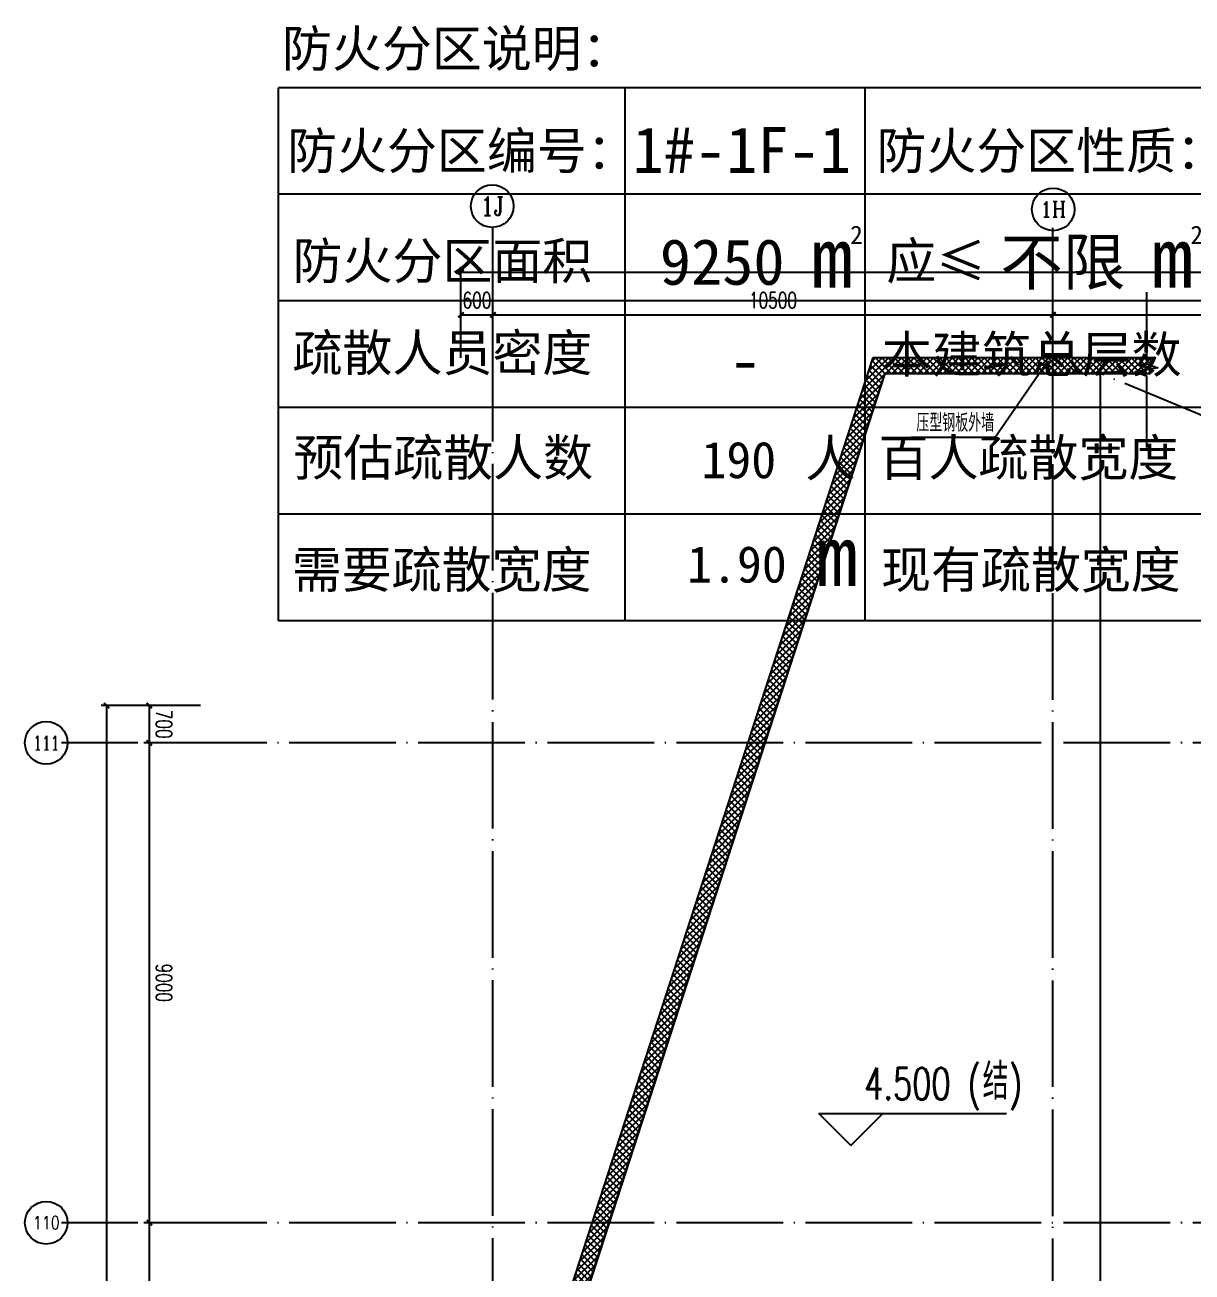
# Model space of a CAD drawing. Extents: x -821772 to -21949, y 506164 to 1049594.
# Drawn here: x -262730 to -240847, y 821895 to 845285 of the extents above; entities that cross this region are included whole.
import ezdxf
from ezdxf.enums import TextEntityAlignment as Align
from ezdxf.xclip import XClip

# ---------------------------------------------------------------- set-up
doc = ezdxf.new("R2010")
doc.units = 0
doc.header["$LTSCALE"] = 1000
doc.header["$MEASUREMENT"] = 0
doc.header["$XCLIPFRAME"] = 2
doc.linetypes.add('10平面20250807_t3$0$DOTE', pattern=[2.42, 2, -0.2, 0.02, -0.2])
doc.layers.get('Defpoints').update_dxf_attribs({"color": 210})
for name, color, linetype in [('10平面20250807_t3$0$A-AXIS-D', 8, 'Continuous'), ('10平面20250807_t3$0$A-AXIS-DOTE', 8, '10平面20250807_t3$0$DOTE'), ('10平面20250807_t3$0$A-SFCE', 8, 'Continuous'), ('10平面20250807_t3$0$A1$0$ICONS', 3, 'Continuous'), ('10平面20250807_t3$0$AS-WALL', 8, 'Continuous'), ('10平面20250807_t3$0$PUB_HATCH', 8, 'Continuous'), ('10平面20250807_t3$0$PUB_TEXT', 8, 'Continuous'), ('10平面20250807_t3$0$建-标高', 8, 'Continuous'), ('SPACE', 7, 'Continuous')]:
    doc.layers.add(name, color=color, linetype=linetype)
doc.styles.add('10平面20250807_t3$0$_TCH_AXIS', font='COMPLEX', dxfattribs={"bigfont": 'GBCBIG'})
doc.styles.add('10平面20250807_t3$0$_TCH_DIM', font='SIMPLEX', dxfattribs={"bigfont": 'GBCBIG'})
doc.styles.add('10平面20250807_t3$0$_TCH_DIM_T3', font='SIMPLEX', dxfattribs={"width": 0.705882, "bigfont": 'GBCBIG'})
doc.styles.add('10平面20250807_t3$0$A-STANDARD', font='SIMPLEX', dxfattribs={"bigfont": 'GBCBIG'})
doc.styles.add('分区$0$黑体', font='')
doc.styles.get('分区$0$黑体').set_extended_font_data('SimHei')
doc.dimstyles.new('10平面20250807_t3$0$_TCH_ARCH&&100', dxfattribs={"dimtxt": 297.5, "dimasz": 100, "dimexe": 100, "dimexo": 100, "dimgap": 126.25, "dimtad": 1, "dimdec": 0, "dimzin": 0, "dimdsep": 46, "dimtxsty": '10平面20250807_t3$0$_TCH_DIM_T3', "dimblk": '10平面20250807_t3$0$_ArchTick', "dimcen": 0.09, "dimclrt": 7, "dimazin": 2, "dimtfac": 1, "dimtdec": 0, "dimtix": 1, "dimtmove": 2, "dimatfit": 3, "dimfxl": 0, "dimtolj": 1, "dimtzin": 0, "dimarcsym": 0})
pattern_1 = [(45, (60, 0), (-60.000061, 60.000061), []), (135, (60, 0), (-60.000061, -60.000061), [])]

# ---------------------------------------------------------------- blocks, each defined once
blk = doc.blocks.new('121342115423wertwert')
for p, q in [((2764085, 1921579), (2764085, 1931579)), ((2770585, 1921579), (2770585, 1931579)), ((2775085, 1921579), (2775085, 1931579)), ((2781585, 1931579), (2781585, 1921579)), ((2785585, 1931579), (2785585, 1921579))]:
    blk.add_line(p, q)
for points in [[(2785585, 1931579), (2764085, 1931579)], [(2785585, 1929579), (2764085, 1929579)], [(2785585, 1927579), (2764085, 1927579)], [(2785585, 1925579), (2764085, 1925579)], [(2785585, 1923579), (2764085, 1923579)], [(2785585, 1921579), (2764085, 1921579)]]:
    blk.add_lwpolyline(points)
at = {"style": '分区$0$黑体'}
for s, height, p in [('防火分区说明：', 686.6, (2764153, 1931970)), ('防火分区编号：', 686.6, (2764248, 1930053)), ('防火分区性质：', 686.6, (2775298, 1930053)), ('2', 344, (2774808, 1928647)), ('2', 344, (2781186, 1928647)), ('防火分区面积', 686.6, (2764350, 1927988)), ('m', 1144, (2774075, 1927827)), ('应≤', 686.6, (2775484, 1927988)), ('m', 1144, (2780452, 1927827)), ('疏散人员密度', 686.6, (2764350, 1926264)), ('本建筑总层数', 686.6, (2775400, 1926234)), ('层', 687, (2784454, 1926176)), ('预估疏散人数', 686.6, (2764366, 1924299)), ('人', 687, (2773967, 1924284)), ('百人疏散宽度', 686.6, (2775339, 1924299)), ('m', 1144, (2784513, 1924241)), ('m', 1144, (2774164, 1922234)), ('需要疏散宽度', 686.6, (2764336, 1922197)), ('现有疏散宽度', 686.6, (2775384, 1922197)), ('m', 1144, (2784513, 1922149))]:
    blk.add_text(s, height=height, dxfattribs=at).set_placement(p)
at = {"layer": 'SPACE', "color": 4, "style": '分区$0$黑体'}
blk.add_text('1.0', height=686.6, dxfattribs=at).set_placement((2782528, 1924165))
blk = doc.blocks.new('10平面20250807_t3$0$_ArchTick')
at = {"color": 0, "linetype": 'ByBlock', "const_width": 0.4}
blk.add_lwpolyline([(-0.5, -0.5), (0.5, 0.5)], dxfattribs=at)
blk = doc.blocks.new('*D9887')
at = {"layer": '10平面20250807_t3$0$A-AXIS-D', "color": 0, "lineweight": -2}
for p, q in [((-38704, 18000), (-39762, 18000)), ((-39662, 18000), (-39662, 9000)), ((-38704, 9000), (-39762, 9000))]:
    blk.add_line(p, q, dxfattribs=at)
at = {"layer": 'Defpoints', "color": 0}
for p in [(-38604, 18000), (-39662, 9000), (-38604, 9000)]:
    blk.add_point(p, dxfattribs=at)
at = {"layer": '10平面20250807_t3$0$A-AXIS-D', "color": 0, "lineweight": -2, "xscale": 100, "yscale": 100, "zscale": 100}
for p, rotation in [((-39662, 18000), 90), ((-39662, 9000), 270)]:
    blk.add_blockref('10平面20250807_t3$0$_ArchTick', p, dxfattribs=dict(at, rotation=rotation))
at = {"layer": '10平面20250807_t3$0$A-AXIS-D', "color": 7, "insert": (-39387, 13500), "char_height": 297.5, "attachment_point": 5, "rotation": 270, "style": '10平面20250807_t3$0$_TCH_DIM_T3'}
blk.add_mtext('\\A1;9000', dxfattribs=at)
blk = doc.blocks.new('*D9888')
at = {"layer": '10平面20250807_t3$0$A-AXIS-D', "color": 0, "lineweight": -2}
for p, q in [((-38704, 27000), (-39762, 27000)), ((-39662, 27000), (-39662, 18000)), ((-38704, 18000), (-39762, 18000))]:
    blk.add_line(p, q, dxfattribs=at)
at = {"layer": 'Defpoints', "color": 0}
for p in [(-38604, 27000), (-39662, 18000), (-38604, 18000)]:
    blk.add_point(p, dxfattribs=at)
at = {"layer": '10平面20250807_t3$0$A-AXIS-D', "color": 0, "lineweight": -2, "xscale": 100, "yscale": 100, "zscale": 100}
for p, rotation in [((-39662, 27000), 90), ((-39662, 18000), 270)]:
    blk.add_blockref('10平面20250807_t3$0$_ArchTick', p, dxfattribs=dict(at, rotation=rotation))
at = {"layer": '10平面20250807_t3$0$A-AXIS-D', "color": 7, "insert": (-39387, 22500), "char_height": 297.5, "attachment_point": 5, "rotation": 270, "style": '10平面20250807_t3$0$_TCH_DIM_T3'}
blk.add_mtext('\\A1;9000', dxfattribs=at)
blk = doc.blocks.new('*D9889')
at = {"layer": '10平面20250807_t3$0$A-AXIS-D', "color": 0, "lineweight": -2}
for p, q in [((-38704, 27700), (-39762, 27700)), ((-39662, 27700), (-39662, 27000)), ((-38704, 27000), (-39762, 27000))]:
    blk.add_line(p, q, dxfattribs=at)
at = {"layer": 'Defpoints', "color": 0}
for p in [(-38604, 27700), (-39662, 27000), (-38604, 27000)]:
    blk.add_point(p, dxfattribs=at)
at = {"layer": '10平面20250807_t3$0$A-AXIS-D', "color": 0, "lineweight": -2, "xscale": 100, "yscale": 100, "zscale": 100}
for p, rotation in [((-39662, 27700), 90), ((-39662, 27000), 270)]:
    blk.add_blockref('10平面20250807_t3$0$_ArchTick', p, dxfattribs=dict(at, rotation=rotation))
at = {"layer": '10平面20250807_t3$0$A-AXIS-D', "color": 7, "insert": (-39387, 27350), "char_height": 297.5, "attachment_point": 5, "rotation": 270, "style": '10平面20250807_t3$0$_TCH_DIM_T3'}
blk.add_mtext('\\A1;700', dxfattribs=at)
blk = doc.blocks.new('*D9890')
at = {"layer": '10平面20250807_t3$0$A-AXIS-D', "color": 0, "lineweight": -2}
for p, q in [((-33818, 34220), (-33818, 35127)), ((-33218, 34220), (-33218, 35127)), ((-33818, 35027), (-33218, 35027))]:
    blk.add_line(p, q, dxfattribs=at)
at = {"layer": 'Defpoints', "color": 0}
for p in [(-33218, 35027), (-33818, 34120), (-33218, 34120)]:
    blk.add_point(p, dxfattribs=at)
at = {"layer": '10平面20250807_t3$0$A-AXIS-D', "color": 0, "lineweight": -2, "xscale": 100, "yscale": 100, "zscale": 100, "rotation": 180}
blk.add_blockref('10平面20250807_t3$0$_ArchTick', (-33818, 35027), dxfattribs=at)
at = {"layer": '10平面20250807_t3$0$A-AXIS-D', "color": 0, "lineweight": -2, "xscale": 100, "yscale": 100, "zscale": 100}
blk.add_blockref('10平面20250807_t3$0$_ArchTick', (-33218, 35027), dxfattribs=at)
at = {"layer": '10平面20250807_t3$0$A-AXIS-D', "color": 7, "insert": (-33518, 35302), "char_height": 297.5, "attachment_point": 5, "style": '10平面20250807_t3$0$_TCH_DIM_T3'}
blk.add_mtext('\\A1;600', dxfattribs=at)
blk = doc.blocks.new('*D9891')
at = {"layer": '10平面20250807_t3$0$A-AXIS-D', "color": 0, "lineweight": -2}
for p, q in [((-33218, 34220), (-33218, 35127)), ((-22718, 34220), (-22718, 35127)), ((-33218, 35027), (-22718, 35027))]:
    blk.add_line(p, q, dxfattribs=at)
at = {"layer": 'Defpoints', "color": 0}
for p in [(-22718, 35027), (-33218, 34120), (-22718, 34120)]:
    blk.add_point(p, dxfattribs=at)
at = {"layer": '10平面20250807_t3$0$A-AXIS-D', "color": 0, "lineweight": -2, "xscale": 100, "yscale": 100, "zscale": 100, "rotation": 180}
blk.add_blockref('10平面20250807_t3$0$_ArchTick', (-33218, 35027), dxfattribs=at)
at = {"layer": '10平面20250807_t3$0$A-AXIS-D', "color": 0, "lineweight": -2, "xscale": 100, "yscale": 100, "zscale": 100}
blk.add_blockref('10平面20250807_t3$0$_ArchTick', (-22718, 35027), dxfattribs=at)
at = {"layer": '10平面20250807_t3$0$A-AXIS-D', "color": 7, "insert": (-27968, 35302), "char_height": 297.5, "attachment_point": 5, "style": '10平面20250807_t3$0$_TCH_DIM_T3'}
blk.add_mtext('\\A1;10500', dxfattribs=at)
blk = doc.blocks.new('*D9892')
at = {"layer": '10平面20250807_t3$0$A-AXIS-D', "color": 0, "lineweight": -2}
for p, q in [((-22718, 34220), (-22718, 35127)), ((-6218, 34220), (-6218, 35127)), ((-22718, 35027), (-6218, 35027))]:
    blk.add_line(p, q, dxfattribs=at)
at = {"layer": 'Defpoints', "color": 0}
for p in [(-6218, 35027), (-22718, 34120), (-6218, 34120)]:
    blk.add_point(p, dxfattribs=at)
at = {"layer": '10平面20250807_t3$0$A-AXIS-D', "color": 0, "lineweight": -2, "xscale": 100, "yscale": 100, "zscale": 100, "rotation": 180}
blk.add_blockref('10平面20250807_t3$0$_ArchTick', (-22718, 35027), dxfattribs=at)
at = {"layer": '10平面20250807_t3$0$A-AXIS-D', "color": 0, "lineweight": -2, "xscale": 100, "yscale": 100, "zscale": 100}
blk.add_blockref('10平面20250807_t3$0$_ArchTick', (-6218, 35027), dxfattribs=at)
at = {"layer": '10平面20250807_t3$0$A-AXIS-D', "color": 7, "insert": (-14468, 35302), "char_height": 297.5, "attachment_point": 5, "style": '10平面20250807_t3$0$_TCH_DIM_T3'}
blk.add_mtext('\\A1;16500', dxfattribs=at)
blk = doc.blocks.new('*D10004')
at = {"layer": '10平面20250807_t3$0$A-AXIS-D', "color": 0, "lineweight": -2}
for p, q in [((-33818, 34320), (-33818, 35927)), ((-33818, 35827), (92682, 35827)), ((92682, 34320), (92682, 35927))]:
    blk.add_line(p, q, dxfattribs=at)
at = {"layer": 'Defpoints', "color": 0}
for p in [(92682, 35827), (-33818, 34220), (92682, 34220)]:
    blk.add_point(p, dxfattribs=at)
at = {"layer": '10平面20250807_t3$0$A-AXIS-D', "color": 0, "lineweight": -2, "xscale": 100, "yscale": 100, "zscale": 100, "rotation": 180}
blk.add_blockref('10平面20250807_t3$0$_ArchTick', (-33818, 35827), dxfattribs=at)
at = {"layer": '10平面20250807_t3$0$A-AXIS-D', "color": 0, "lineweight": -2, "xscale": 100, "yscale": 100, "zscale": 100}
blk.add_blockref('10平面20250807_t3$0$_ArchTick', (92682, 35827), dxfattribs=at)
at = {"layer": '10平面20250807_t3$0$A-AXIS-D', "color": 7, "insert": (29432, 36102), "char_height": 297.5, "attachment_point": 5, "style": '10平面20250807_t3$0$_TCH_DIM_T3'}
blk.add_mtext('\\A1;126500', dxfattribs=at)
blk = doc.blocks.new('*D10007')
at = {"layer": '10平面20250807_t3$0$A-AXIS-D', "color": 0, "lineweight": -2}
for p, q in [((-38804, 27700), (-40562, 27700)), ((-40462, 27700), (-40462, -63700)), ((-38804, -63700), (-40562, -63700))]:
    blk.add_line(p, q, dxfattribs=at)
at = {"layer": 'Defpoints', "color": 0}
for p in [(-38704, 27700), (-40462, -63700), (-38704, -63700)]:
    blk.add_point(p, dxfattribs=at)
at = {"layer": '10平面20250807_t3$0$A-AXIS-D', "color": 0, "lineweight": -2, "xscale": 100, "yscale": 100, "zscale": 100}
for p, rotation in [((-40462, 27700), 90), ((-40462, -63700), 270)]:
    blk.add_blockref('10平面20250807_t3$0$_ArchTick', p, dxfattribs=dict(at, rotation=rotation))
at = {"layer": '10平面20250807_t3$0$A-AXIS-D', "color": 7, "insert": (-40187, -18000), "char_height": 297.5, "attachment_point": 5, "rotation": 270, "style": '10平面20250807_t3$0$_TCH_DIM_T3'}
blk.add_mtext('\\A1;91400', dxfattribs=at)
blk = doc.blocks.new('10平面20250807_t3$0$dote')
at = {"layer": '10平面20250807_t3$0$A-AXIS-D'}
for centre in [(-33230.7, 37067.1), (-22712.7, 37006.1), (-41593.5, 27001.1), (-41593.5, 18001.1)]:
    blk.add_circle(centre, 400, dxfattribs=at)
at = {"layer": '10平面20250807_t3$0$A-AXIS-DOTE'}
for p, q in [((-33217.8, -68988.9), (-33217.8, 36667.3)), ((-22717.8, -68994), (-22717.8, 36662.3)), ((76282.2, 27000), (-41310, 27000)), ((76282.2, 18000), (-41310, 18000))]:
    blk.add_line(p, q, dxfattribs=at)
at = {"layer": '10平面20250807_t3$0$PUB_TEXT', "style": '10平面20250807_t3$0$_TCH_AXIS'}
for s, height, p, p2 in [('1J', 351.87, (-33448.5, 36891.2), (-33012.9, 36891.2)), ('1H', 288.12, (-22952.8, 36862.1), (-22472.6, 36862.1)), ('111', 265.5, (-41840, 26868.4), (-41347, 26868.4)), ('110', 241.21, (-41846.2, 17880.5), (-41340.8, 17880.5))]:
    blk.add_text(s, height=height, dxfattribs=at).set_placement(p, p2, align=Align.FIT)
at = {"layer": '10平面20250807_t3$0$A-AXIS-D'}
for base, p1, p2, picture, middle in [((92682.2, 35826.7), (-33817.8, 34220), (92682.2, 34220), '*D10004', (29432.2, 36101.7)), ((-33217.8, 35026.7), (-33817.8, 34120), (-33217.8, 34120), '*D9890', (-33517.8, 35301.7)), ((-22717.8, 35026.7), (-33217.8, 34120), (-22717.8, 34120), '*D9891', (-27967.8, 35301.7)), ((-6217.8, 35026.7), (-22717.8, 34120), (-6217.8, 34120), '*D9892', (-14467.8, 35301.7))]:
    dim = blk.add_linear_dim(base=base, p1=p1, p2=p2, angle=0, dimstyle='10平面20250807_t3$0$_TCH_ARCH&&100', override={"dimgap": 0}, dxfattribs=at)
    dim.commit()
    dim.dimension.update_dxf_attribs({"geometry": picture, "text_midpoint": middle, "dimtype": 129})
for base, p1, p2, picture, middle in [((-40461.9, -63700), (-38703.6, 27700), (-38703.6, -63700), '*D10007', (-40186.9, -18000)), ((-39661.9, 27000), (-38603.6, 27700), (-38603.6, 27000), '*D9889', (-39386.9, 27350)), ((-39661.9, 18000), (-38603.6, 27000), (-38603.6, 18000), '*D9888', (-39386.9, 22500)), ((-39661.9, 9000), (-38603.6, 18000), (-38603.6, 9000), '*D9887', (-39386.9, 13500))]:
    dim = blk.add_linear_dim(base=base, p1=p1, p2=p2, angle=270, dimstyle='10平面20250807_t3$0$_TCH_ARCH&&100', override={"dimgap": 0}, dxfattribs=at)
    dim.commit()
    dim.dimension.update_dxf_attribs({"geometry": picture, "text_midpoint": middle, "dimtype": 129, "text_rotation": 270})
blk = doc.blocks.new('10平面20250807_t3')
at = {"layer": '10平面20250807_t3$0$PUB_HATCH'}
h = blk.add_hatch(dxfattribs=at)
h.set_pattern_fill('多孔材料', color=256, scale=30, style=0)
h.set_pattern_definition(pattern_1)
h.paths.add_polyline_path([(-255784.1, 811446.3), (-255498.7, 811353.7), (-246609.7, 838750), (-246827.7, 839050)])
h = blk.add_hatch(dxfattribs=at)
h.set_pattern_fill('多孔材料', color=256, scale=30, style=0)
h.set_pattern_definition(pattern_1)
h.paths.add_polyline_path([(-246827.7, 839050), (-246609.7, 838750), (-241624.4, 838750), (-241624.4, 839050)])
at = {"layer": '10平面20250807_t3$0$A-AXIS-DOTE'}
blk.add_line((-226854.2, 832220), (-242565.8, 838750), dxfattribs=at)
at = {"layer": '10平面20250807_t3$0$A-SFCE'}
blk.add_lwpolyline([(-242765.8, 811250), (-242565.8, 811250), (-242565.8, 838750), (-246609.7, 838750), (-255497.2, 811358.5), (-255531.6, 811250)], close=True, dxfattribs=at)
at = {"layer": '10平面20250807_t3$0$A1$0$ICONS'}
for p, q in [((-243610, 838900), (-244536.1, 837550)), ((-243610, 838900), (-244536.1, 837550)), ((-244536.1, 837550), (-246120, 837550))]:
    blk.add_line(p, q, dxfattribs=at)
blk.add_lwpolyline([(-241700, 840270), (-241700, 838927.5), (-241490, 838851.1), (-241910, 838777), (-241700, 838702.5), (-241700, 837360)], dxfattribs=at)
at = {"layer": '10平面20250807_t3$0$A1$0$ICONS', "const_width": 40}
blk.add_lwpolyline([(-243598.7, 838916.5, 1), (-243621.3, 838883.5, 1)], format="xyb", close=True, dxfattribs=at)
blk.add_lwpolyline([(-243598.7, 838916.5, 1), (-243621.3, 838883.5, 1)], format="xyb", close=True, dxfattribs=at)
at = {"layer": '10平面20250807_t3$0$AS-WALL'}
for p, q in [((-255784.1, 811446.3), (-246827.7, 839050)), ((-246827.7, 839050), (-241624.4, 839050)), ((-241624.4, 839050), (-241624.4, 838750)), ((-255498.7, 811353.7), (-246609.7, 838750)), ((-246609.7, 838750), (-241624.4, 838750))]:
    blk.add_line(p, q, dxfattribs=at)
at = {"layer": '10平面20250807_t3$0$建-标高'}
for p, q in [((-247246.4, 824270), (-247846.4, 824870)), ((-247846.4, 824870), (-244326.4, 824870)), ((-247246.4, 824270), (-246646.4, 824870))]:
    blk.add_line(p, q, dxfattribs=at)
at = {"layer": '10平面20250807_t3$0$AS-WALL'}
blk.add_blockref('10平面20250807_t3$0$dote', (-220736.4, 804820), dxfattribs=at)
at = {"layer": '10平面20250807_t3$0$PUB_TEXT'}
for s, height, style, p in [('压型钢板外墙', 337.59, '10平面20250807_t3$0$_TCH_DIM', (-246015, 837655)), ('结', 675.2, '10平面20250807_t3$0$A-STANDARD', (-244773.6, 825130))]:
    blk.add_text(s, height=height, dxfattribs=dict(at, style=style)).set_placement(p)
at = {"layer": '10平面20250807_t3$0$PUB_TEXT', "style": '10平面20250807_t3$0$A-STANDARD', "width": 0.705882}
for s, p in [('4.500', (-246993.6, 825130)), ('(', (-245053.6, 825130)), (')', (-244282.1, 825130))]:
    blk.add_text(s, height=595, dxfattribs=at).set_placement(p)

msp = doc.modelspace()

# ---------------------------------------------------------------- block references
at = {"ltscale": 100}
ref = msp.add_blockref('10平面20250807_t3', (0, 0), dxfattribs=at)
XClip(ref).set_block_clipping_path([(-386212.6353242097, 506163.79756496), (-21948.7593967821, 884998.2285294847)])

# ---------------------------------------------------------------- next in the draw order: block references
at = {"layer": 'SPACE', "color": 4}
msp.add_blockref('121342115423wertwert', (-3022062.5, -1087471.1), dxfattribs=at)

# ---------------------------------------------------------------- next in the draw order: texts
at = {"layer": 'SPACE', "color": 4, "style": '分区$0$黑体'}
for s, height, p in [('1#-1F-1', 859.44, (-251336.7, 842510.4)), ('不限', 859.44, (-244440.8, 840411.5)), ('9250', 859.44, (-250826, 840411.5)), ('-', 859.4, (-249515.4, 838568.4)), ('190', 686.59, (-250045.5, 836783.9)), ('1.90', 686.59, (-250314.2, 834826.3))]:
    msp.add_text(s, height=height, dxfattribs=at).set_placement(p)

doc.saveas('drawing.dxf')
